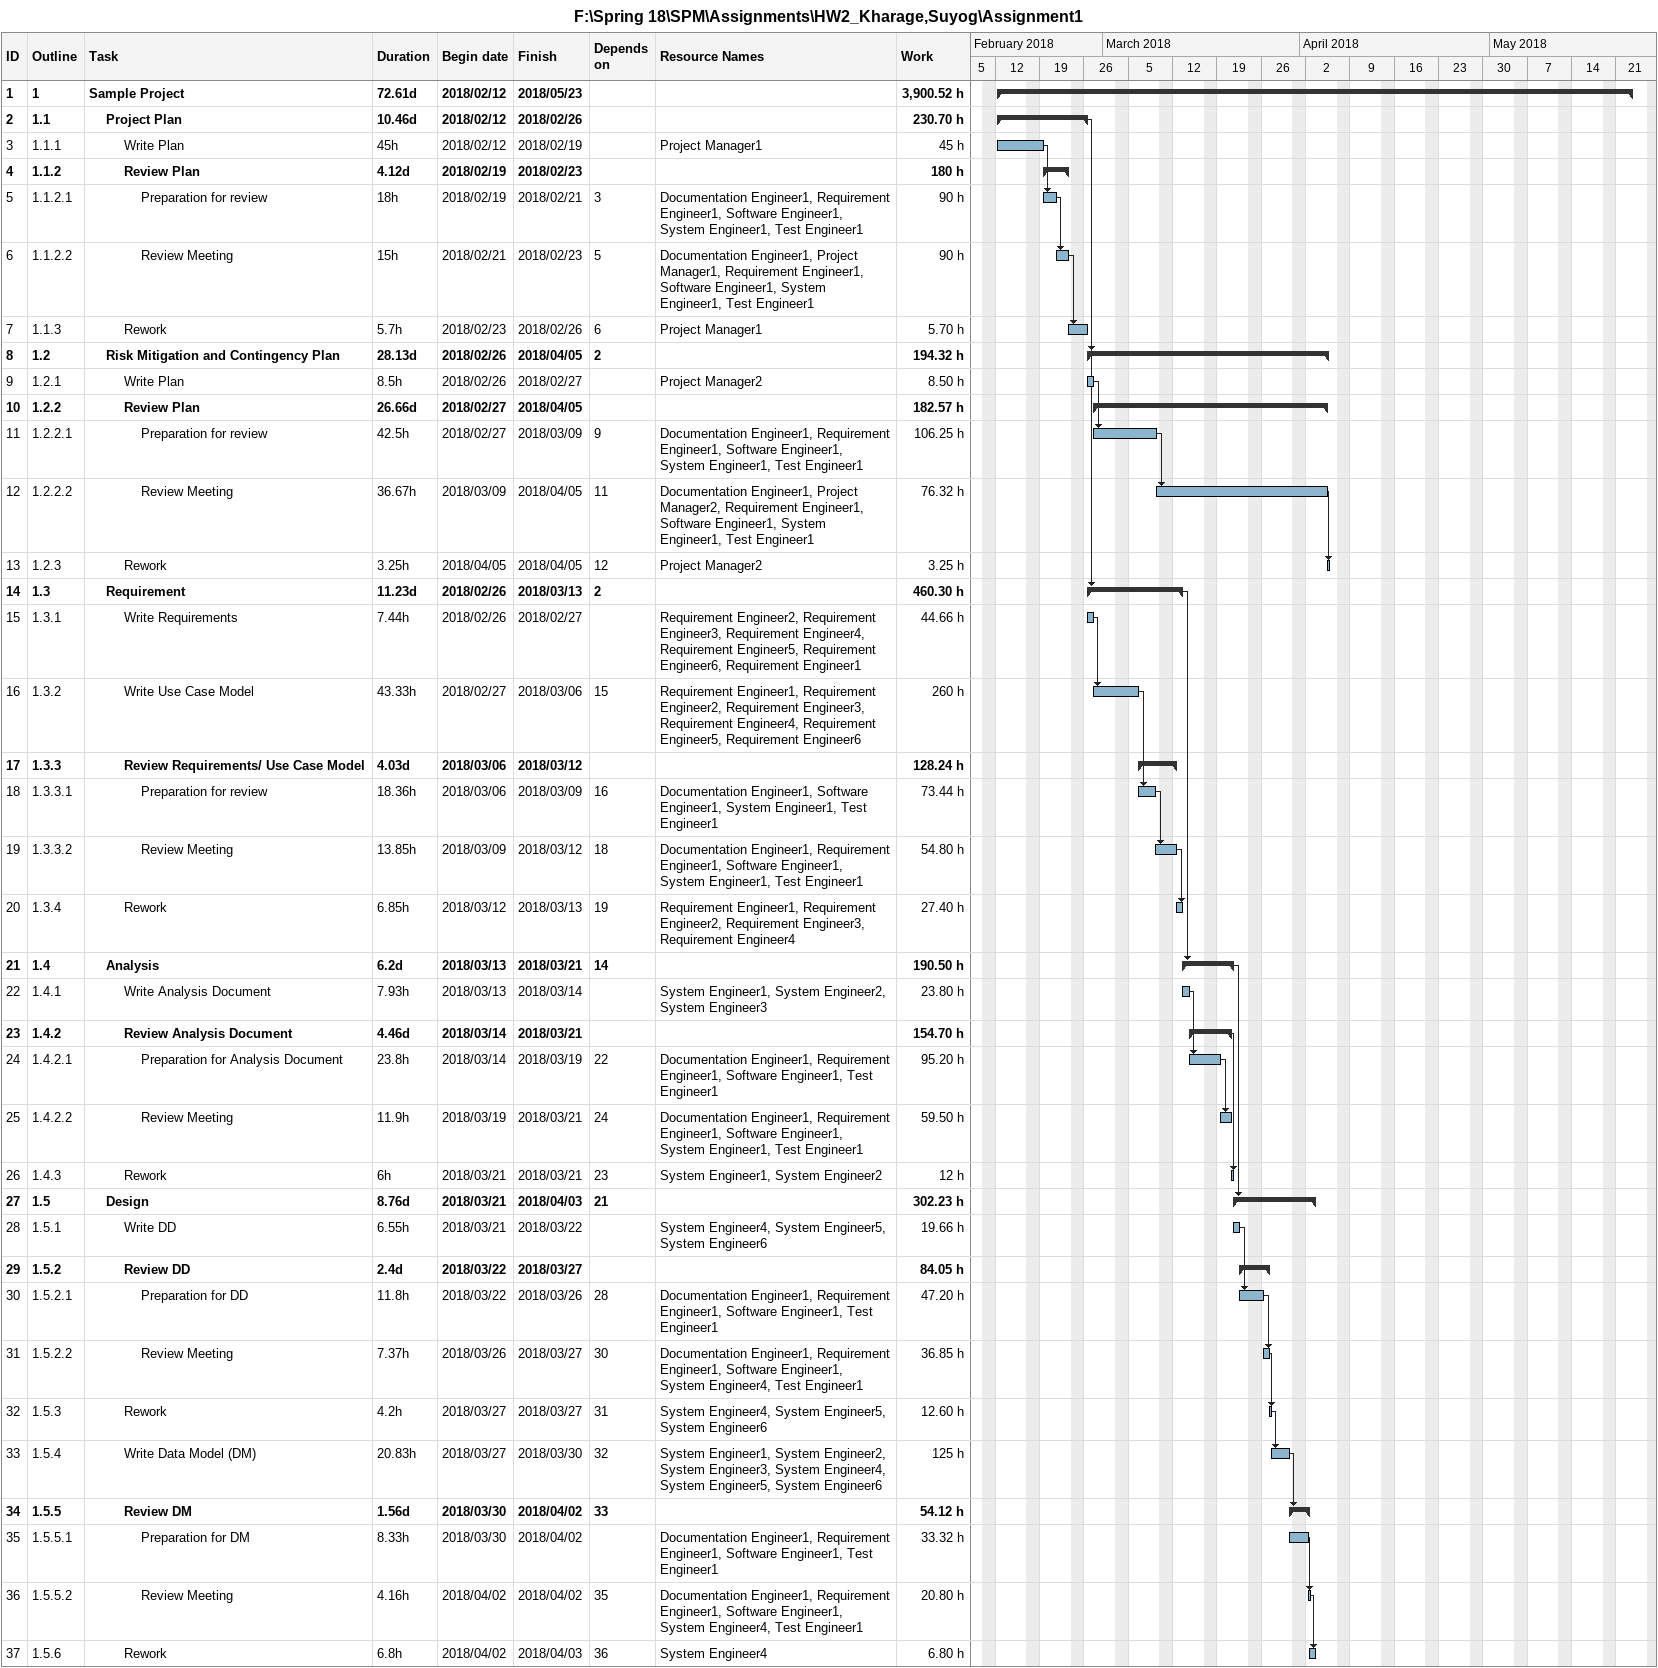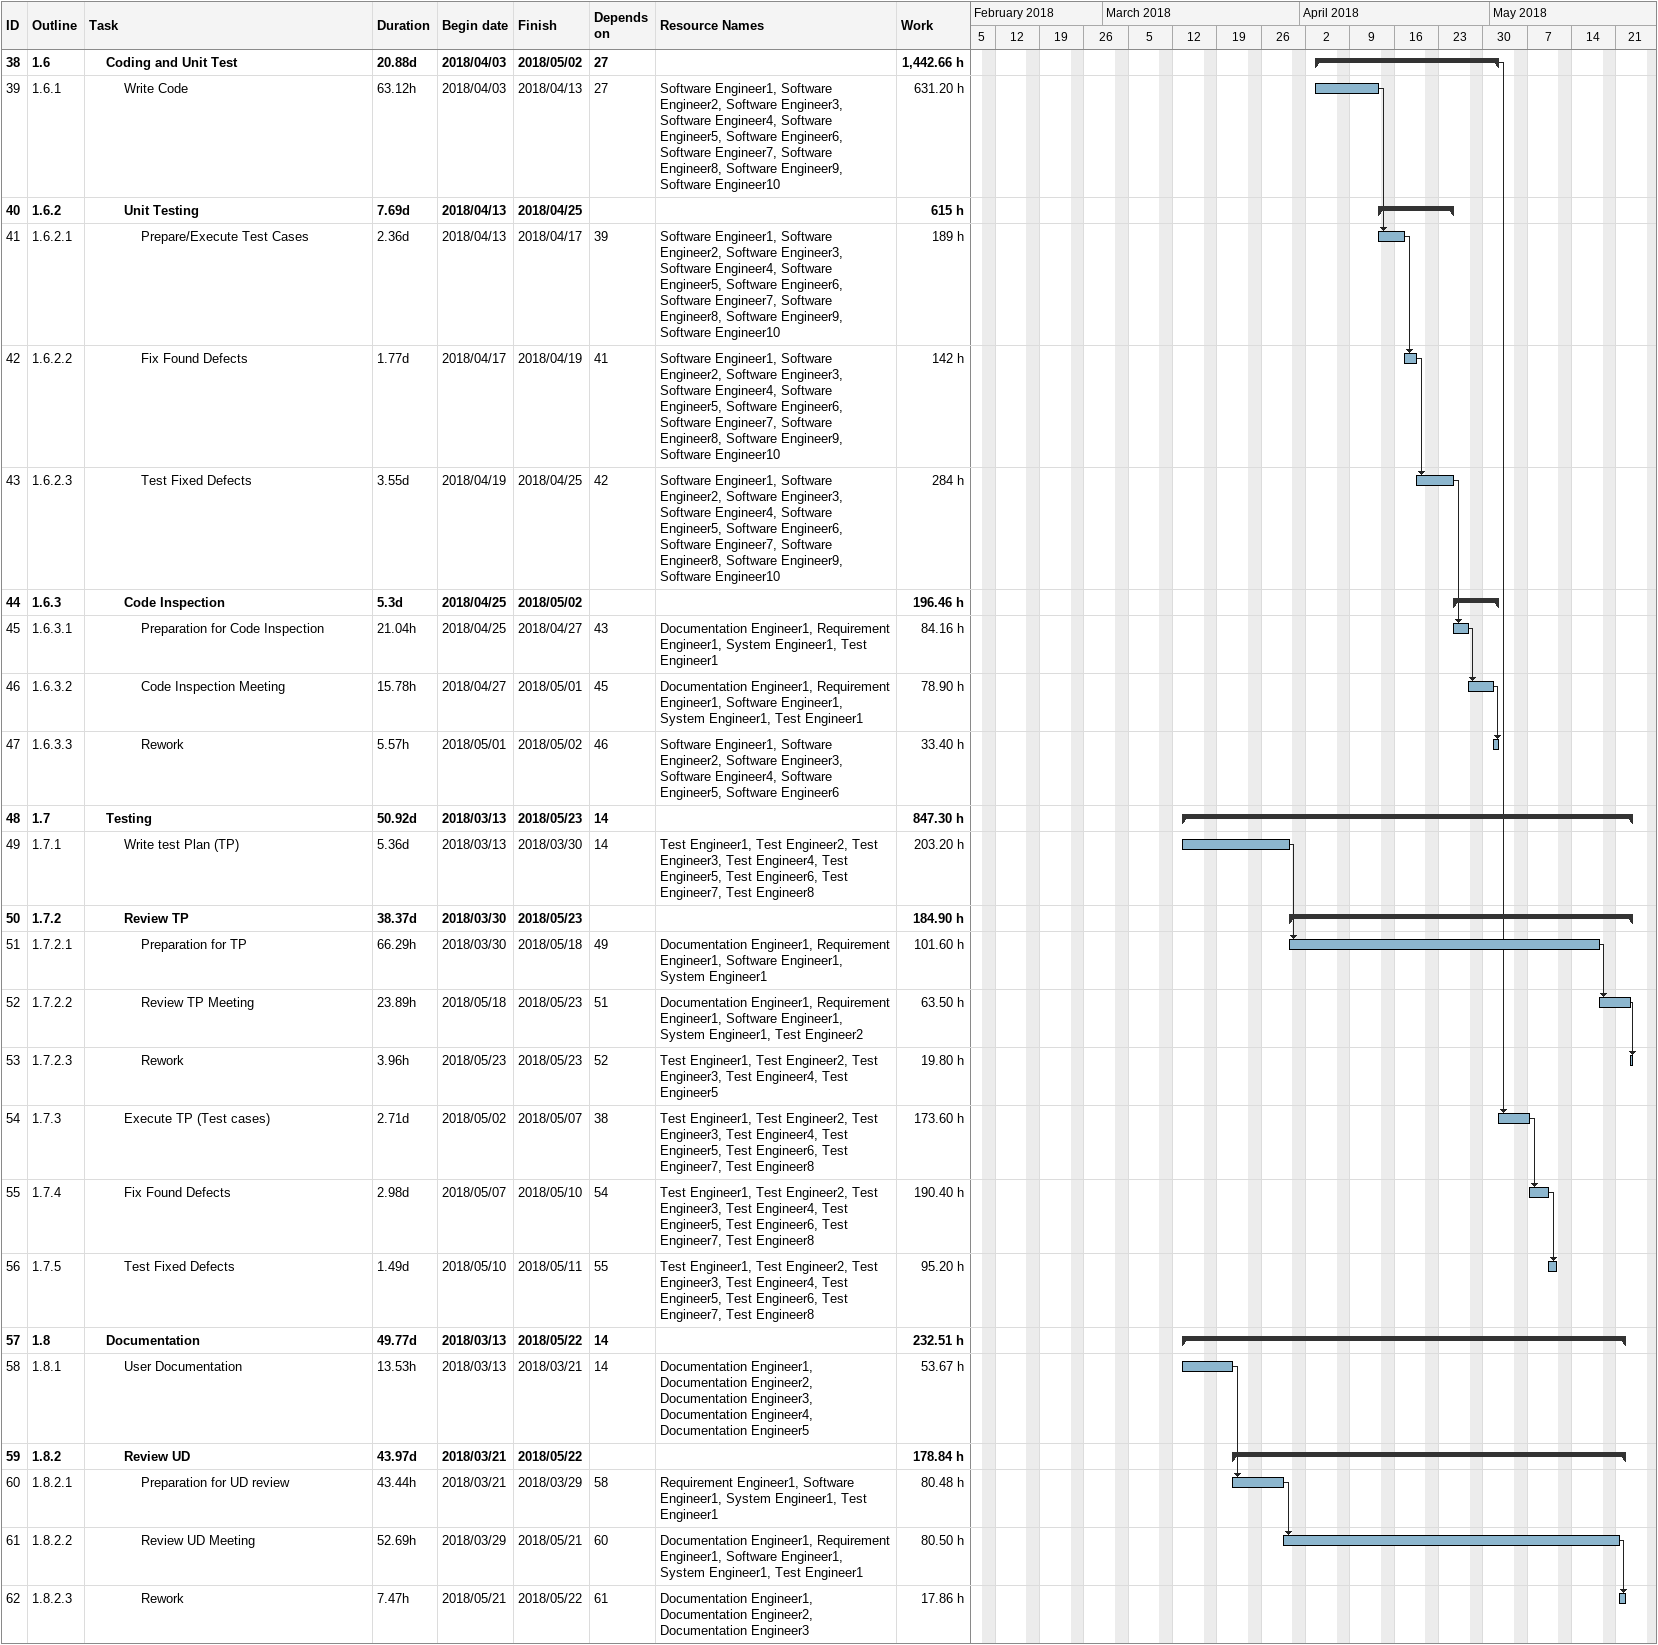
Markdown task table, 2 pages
F:\Spring 18\SPM\Assignments\HW2_Kharage,Suyog\Assignment1

| ID | WBS | Task | Duration | Start | Finish | Predecessors | Resources | Work (h) |
|---|---|---|---|---|---|---|---|---|
| 1 | 1 | **Sample Project** | 72.61d | 2018-02-12 | 2018-05-23 |  |  | 3900.52 |
| 2 | 1.1 | **Project Plan** | 10.46d | 2018-02-12 | 2018-02-26 |  |  | 230.70 |
| 3 | 1.1.1 | Write Plan | 45h | 2018-02-12 | 2018-02-19 |  | Project Manager1 | 45 |
| 4 | 1.1.2 | **Review Plan** | 4.12d | 2018-02-19 | 2018-02-23 |  |  | 180 |
| 5 | 1.1.2.1 | Preparation for review | 18h | 2018-02-19 | 2018-02-21 | 3 | Documentation Engineer1, Requirement Engineer1, Software Engineer1, System Engineer1, Test Engineer1 | 90 |
| 6 | 1.1.2.2 | Review Meeting | 15h | 2018-02-21 | 2018-02-23 | 5 | Documentation Engineer1, Project Manager1, Requirement Engineer1, Software Engineer1, System Engineer1, Test Engineer1 | 90 |
| 7 | 1.1.3 | Rework | 5.7h | 2018-02-23 | 2018-02-26 | 6 | Project Manager1 | 5.70 |
| 8 | 1.2 | **Risk Mitigation and Contingency Plan** | 28.13d | 2018-02-26 | 2018-04-05 | 2 |  | 194.32 |
| 9 | 1.2.1 | Write Plan | 8.5h | 2018-02-26 | 2018-02-27 |  | Project Manager2 | 8.50 |
| 10 | 1.2.2 | **Review Plan** | 26.66d | 2018-02-27 | 2018-04-05 |  |  | 182.57 |
| 11 | 1.2.2.1 | Preparation for review | 42.5h | 2018-02-27 | 2018-03-09 | 9 | Documentation Engineer1, Requirement Engineer1, Software Engineer1, System Engineer1, Test Engineer1 | 106.25 |
| 12 | 1.2.2.2 | Review Meeting | 36.67h | 2018-03-09 | 2018-04-05 | 11 | Documentation Engineer1, Project Manager2, Requirement Engineer1, Software Engineer1, System Engineer1, Test Engineer1 | 76.32 |
| 13 | 1.2.3 | Rework | 3.25h | 2018-04-05 | 2018-04-05 | 12 | Project Manager2 | 3.25 |
| 14 | 1.3 | **Requirement** | 11.23d | 2018-02-26 | 2018-03-13 | 2 |  | 460.30 |
| 15 | 1.3.1 | Write Requirements | 7.44h | 2018-02-26 | 2018-02-27 |  | Requirement Engineer2, Requirement Engineer3, Requirement Engineer4, Requirement Engineer5, Requirement Engineer6, Requirement Engineer1 | 44.66 |
| 16 | 1.3.2 | Write Use Case Model | 43.33h | 2018-02-27 | 2018-03-06 | 15 | Requirement Engineer1, Requirement Engineer2, Requirement Engineer3, Requirement Engineer4, Requirement Engineer5, Requirement Engineer6 | 260 |
| 17 | 1.3.3 | **Review Requirements/ Use Case Model** | 4.03d | 2018-03-06 | 2018-03-12 |  |  | 128.24 |
| 18 | 1.3.3.1 | Preparation for review | 18.36h | 2018-03-06 | 2018-03-09 | 16 | Documentation Engineer1, Software Engineer1, System Engineer1, Test Engineer1 | 73.44 |
| 19 | 1.3.3.2 | Review Meeting | 13.85h | 2018-03-09 | 2018-03-12 | 18 | Documentation Engineer1, Requirement Engineer1, Software Engineer1, System Engineer1, Test Engineer1 | 54.80 |
| 20 | 1.3.4 | Rework | 6.85h | 2018-03-12 | 2018-03-13 | 19 | Requirement Engineer1, Requirement Engineer2, Requirement Engineer3, Requirement Engineer4 | 27.40 |
| 21 | 1.4 | **Analysis** | 6.2d | 2018-03-13 | 2018-03-21 | 14 |  | 190.50 |
| 22 | 1.4.1 | Write Analysis Document | 7.93h | 2018-03-13 | 2018-03-14 |  | System Engineer1, System Engineer2, System Engineer3 | 23.80 |
| 23 | 1.4.2 | **Review Analysis Document** | 4.46d | 2018-03-14 | 2018-03-21 |  |  | 154.70 |
| 24 | 1.4.2.1 | Preparation for Analysis Document | 23.8h | 2018-03-14 | 2018-03-19 | 22 | Documentation Engineer1, Requirement Engineer1, Software Engineer1, Test Engineer1 | 95.20 |
| 25 | 1.4.2.2 | Review Meeting | 11.9h | 2018-03-19 | 2018-03-21 | 24 | Documentation Engineer1, Requirement Engineer1, Software Engineer1, System Engineer1, Test Engineer1 | 59.50 |
| 26 | 1.4.3 | Rework | 6h | 2018-03-21 | 2018-03-21 | 23 | System Engineer1, System Engineer2 | 12 |
| 27 | 1.5 | **Design** | 8.76d | 2018-03-21 | 2018-04-03 | 21 |  | 302.23 |
| 28 | 1.5.1 | Write DD | 6.55h | 2018-03-21 | 2018-03-22 |  | System Engineer4, System Engineer5, System Engineer6 | 19.66 |
| 29 | 1.5.2 | **Review DD** | 2.4d | 2018-03-22 | 2018-03-27 |  |  | 84.05 |
| 30 | 1.5.2.1 | Preparation for DD | 11.8h | 2018-03-22 | 2018-03-26 | 28 | Documentation Engineer1, Requirement Engineer1, Software Engineer1, Test Engineer1 | 47.20 |
| 31 | 1.5.2.2 | Review Meeting | 7.37h | 2018-03-26 | 2018-03-27 | 30 | Documentation Engineer1, Requirement Engineer1, Software Engineer1, System Engineer4, Test Engineer1 | 36.85 |
| 32 | 1.5.3 | Rework | 4.2h | 2018-03-27 | 2018-03-27 | 31 | System Engineer4, System Engineer5, System Engineer6 | 12.60 |
| 33 | 1.5.4 | Write Data Model (DM) | 20.83h | 2018-03-27 | 2018-03-30 | 32 | System Engineer1, System Engineer2, System Engineer3, System Engineer4, System Engineer5, System Engineer6 | 125 |
| 34 | 1.5.5 | **Review DM** | 1.56d | 2018-03-30 | 2018-04-02 | 33 |  | 54.12 |
| 35 | 1.5.5.1 | Preparation for DM | 8.33h | 2018-03-30 | 2018-04-02 |  | Documentation Engineer1, Requirement Engineer1, Software Engineer1, Test Engineer1 | 33.32 |
| 36 | 1.5.5.2 | Review Meeting | 4.16h | 2018-04-02 | 2018-04-02 | 35 | Documentation Engineer1, Requirement Engineer1, Software Engineer1, System Engineer4, Test Engineer1 | 20.80 |
| 37 | 1.5.6 | Rework | 6.8h | 2018-04-02 | 2018-04-03 | 36 | System Engineer4 | 6.80 |
| 38 | 1.6 | **Coding and Unit Test** | 20.88d | 2018-04-03 | 2018-05-02 | 27 |  | 1442.66 |
| 39 | 1.6.1 | Write Code | 63.12h | 2018-04-03 | 2018-04-13 | 27 | Software Engineer1, Software Engineer2, Software Engineer3, Software Engineer4, Software Engineer5, Software Engineer6, Software Engineer7, Software Engineer8, Software Engineer9, Software Engineer10 | 631.20 |
| 40 | 1.6.2 | **Unit Testing** | 7.69d | 2018-04-13 | 2018-04-25 |  |  | 615 |
| 41 | 1.6.2.1 | Prepare/Execute Test Cases | 2.36d | 2018-04-13 | 2018-04-17 | 39 | Software Engineer1, Software Engineer2, Software Engineer3, Software Engineer4, Software Engineer5, Software Engineer6, Software Engineer7, Software Engineer8, Software Engineer9, Software Engineer10 | 189 |
| 42 | 1.6.2.2 | Fix Found Defects | 1.77d | 2018-04-17 | 2018-04-19 | 41 | Software Engineer1, Software Engineer2, Software Engineer3, Software Engineer4, Software Engineer5, Software Engineer6, Software Engineer7, Software Engineer8, Software Engineer9, Software Engineer10 | 142 |
| 43 | 1.6.2.3 | Test Fixed Defects | 3.55d | 2018-04-19 | 2018-04-25 | 42 | Software Engineer1, Software Engineer2, Software Engineer3, Software Engineer4, Software Engineer5, Software Engineer6, Software Engineer7, Software Engineer8, Software Engineer9, Software Engineer10 | 284 |
| 44 | 1.6.3 | **Code Inspection** | 5.3d | 2018-04-25 | 2018-05-02 |  |  | 196.46 |
| 45 | 1.6.3.1 | Preparation for Code Inspection | 21.04h | 2018-04-25 | 2018-04-27 | 43 | Documentation Engineer1, Requirement Engineer1, System Engineer1, Test Engineer1 | 84.16 |
| 46 | 1.6.3.2 | Code Inspection Meeting | 15.78h | 2018-04-27 | 2018-05-01 | 45 | Documentation Engineer1, Requirement Engineer1, Software Engineer1, System Engineer1, Test Engineer1 | 78.90 |
| 47 | 1.6.3.3 | Rework | 5.57h | 2018-05-01 | 2018-05-02 | 46 | Software Engineer1, Software Engineer2, Software Engineer3, Software Engineer4, Software Engineer5, Software Engineer6 | 33.40 |
| 48 | 1.7 | **Testing** | 50.92d | 2018-03-13 | 2018-05-23 | 14 |  | 847.30 |
| 49 | 1.7.1 | Write test Plan (TP) | 5.36d | 2018-03-13 | 2018-03-30 | 14 | Test Engineer1, Test Engineer2, Test Engineer3, Test Engineer4, Test Engineer5, Test Engineer6, Test Engineer7, Test Engineer8 | 203.20 |
| 50 | 1.7.2 | **Review TP** | 38.37d | 2018-03-30 | 2018-05-23 |  |  | 184.90 |
| 51 | 1.7.2.1 | Preparation for TP | 66.29h | 2018-03-30 | 2018-05-18 | 49 | Documentation Engineer1, Requirement Engineer1, Software Engineer1, System Engineer1 | 101.60 |
| 52 | 1.7.2.2 | Review TP Meeting | 23.89h | 2018-05-18 | 2018-05-23 | 51 | Documentation Engineer1, Requirement Engineer1, Software Engineer1, System Engineer1, Test Engineer2 | 63.50 |
| 53 | 1.7.2.3 | Rework | 3.96h | 2018-05-23 | 2018-05-23 | 52 | Test Engineer1, Test Engineer2, Test Engineer3, Test Engineer4, Test Engineer5 | 19.80 |
| 54 | 1.7.3 | Execute TP (Test cases) | 2.71d | 2018-05-02 | 2018-05-07 | 38 | Test Engineer1, Test Engineer2, Test Engineer3, Test Engineer4, Test Engineer5, Test Engineer6, Test Engineer7, Test Engineer8 | 173.60 |
| 55 | 1.7.4 | Fix Found Defects | 2.98d | 2018-05-07 | 2018-05-10 | 54 | Test Engineer1, Test Engineer2, Test Engineer3, Test Engineer4, Test Engineer5, Test Engineer6, Test Engineer7, Test Engineer8 | 190.40 |
| 56 | 1.7.5 | Test Fixed Defects | 1.49d | 2018-05-10 | 2018-05-11 | 55 | Test Engineer1, Test Engineer2, Test Engineer3, Test Engineer4, Test Engineer5, Test Engineer6, Test Engineer7, Test Engineer8 | 95.20 |
| 57 | 1.8 | **Documentation** | 49.77d | 2018-03-13 | 2018-05-22 | 14 |  | 232.51 |
| 58 | 1.8.1 | User Documentation | 13.53h | 2018-03-13 | 2018-03-21 | 14 | Documentation Engineer1, Documentation Engineer2, Documentation Engineer3, Documentation Engineer4, Documentation Engineer5 | 53.67 |
| 59 | 1.8.2 | **Review UD** | 43.97d | 2018-03-21 | 2018-05-22 |  |  | 178.84 |
| 60 | 1.8.2.1 | Preparation for UD review | 43.44h | 2018-03-21 | 2018-03-29 | 58 | Requirement Engineer1, Software Engineer1, System Engineer1, Test Engineer1 | 80.48 |
| 61 | 1.8.2.2 | Review UD Meeting | 52.69h | 2018-03-29 | 2018-05-21 | 60 | Documentation Engineer1, Requirement Engineer1, Software Engineer1, System Engineer1, Test Engineer1 | 80.50 |
| 62 | 1.8.2.3 | Rework | 7.47h | 2018-05-21 | 2018-05-22 | 61 | Documentation Engineer1, Documentation Engineer2, Documentation Engineer3 | 17.86 |
